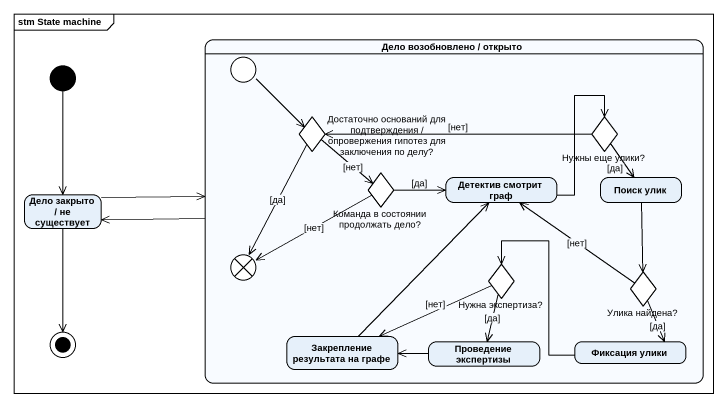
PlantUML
@startuml
mainframe stm State machine
hide empty description
state "Дело возобновлено / открыто" as Дело_возобновлено_открыто {
  state entry1 <<entryPoint>>
  state "Достаточно оснований для подтверждения / опровержения гипотез для заключения по делу?" as Достаточно_оснований_для <<choice>>
  state "Нужны еще улики?" as Нужны_еще_улики <<choice>>
  state "Команда в состоянии продолжать дело?" as Команда_в_состоянии <<choice>>
  state "Детектив смотрит граф" as Детектив_смотрит_граф
  state "Поиск улик" as Поиск_улик
  state exit1 <<exitPoint>>
  state "Нужна экспертиза?" as Нужна_экспертиза <<choice>>
  state "Улика найдена?" as Улика_найдена <<choice>>
  state "Закрепление результата на графе" as Закрепление_результата_на
  state "Проведение экспертизы" as Проведение_экспертизы
  state "Фиксация улики" as Фиксация_улики
}
state "Дело закрыто / не существует" as Дело_закрыто_не_существует
[*] --> Дело_закрыто_не_существует
Дело_возобновлено_открыто -left-> Дело_закрыто_не_существует
entry1 --> Достаточно_оснований_для
Достаточно_оснований_для --> Команда_в_состоянии : [нет]
Достаточно_оснований_для --> exit1 : [да]
Нужны_еще_улики -left-> Достаточно_оснований_для : [нет]
Нужны_еще_улики --> Поиск_улик : [да]
Дело_закрыто_не_существует -right-> Дело_возобновлено_открыто
Команда_в_состоянии -right-> Детектив_смотрит_граф : [да]
Команда_в_состоянии -left-> exit1 : [нет]
Детектив_смотрит_граф -right-> Нужны_еще_улики
Поиск_улик --> Улика_найдена
Нужна_экспертиза -left-> Закрепление_результата_на : [нет]
Нужна_экспертиза --> Проведение_экспертизы : [да]
Улика_найдена -up-> Детектив_смотрит_граф : [нет]
Улика_найдена --> Фиксация_улики : [да]
Закрепление_результата_на -up-> Детектив_смотрит_граф
Проведение_экспертизы -left-> Закрепление_результата_на
Фиксация_улики -left-> Нужна_экспертиза
Дело_закрыто_не_существует --> [*]
@enduml
